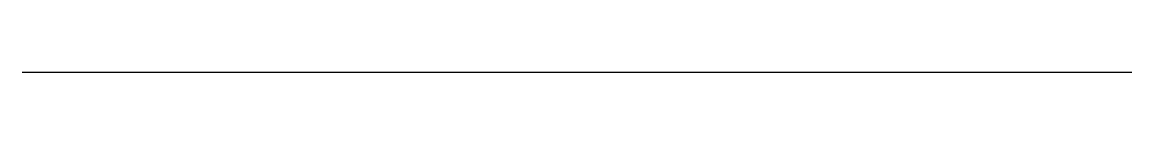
# Model space of a CAD drawing. Header units: millimetres. Extents: x 0 to 305, y 0 to 0.
import ezdxf

# ---------------------------------------------------------------- set-up
doc = ezdxf.new("R2010")
doc.units = ezdxf.units.MM
doc.layers.add('Sketch Geometry (ANSI)', color=7, linetype='Continuous', lineweight=25)

msp = doc.modelspace()

# ---------------------------------------------------------------- linework, layer by layer
at = {"layer": 'Sketch Geometry (ANSI)'}
msp.add_line((0, 0), (305, 0), dxfattribs=at)

doc.saveas('drawing.dxf')
